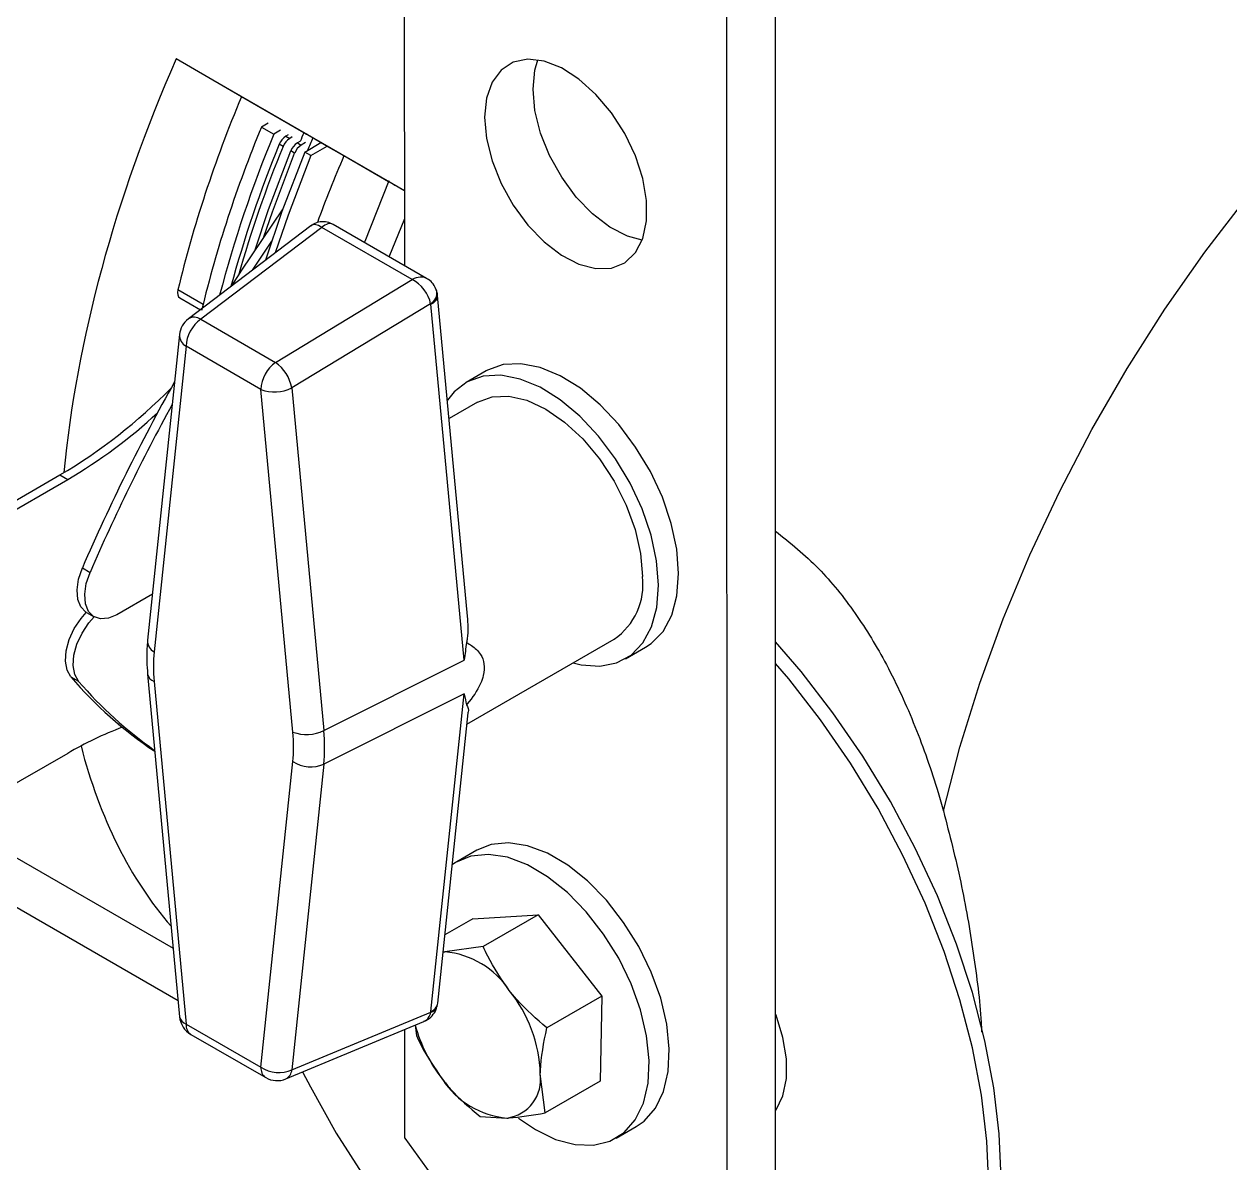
# Model space of a CAD drawing. Extents: x 12.3 to 108.7, y 1.1 to 80.4.
# Drawn here: x 73.336 to 76.643, y 7.109 to 10.232 of the extents above; entities that cross this region are included whole.
import ezdxf

# ---------------------------------------------------------------- set-up
doc = ezdxf.new("R2010")
doc.units = 0
doc.header["$MEASUREMENT"] = 0
doc.layers.add('OBJECT', color=7, linetype='CONTINUOUS')

msp = doc.modelspace()

# ---------------------------------------------------------------- linework, layer by layer
at = {"layer": 'OBJECT'}
for p, q in [((74.3794, 9.5692), (74.3788, 13.9973)), ((75.3966, 6.7431), (75.3956, 13.564)), ((75.2637, 6.6664), (75.2627, 13.4872)), ((74.3794, 9.7742), (73.7522, 10.1363)), ((73.9316, 10.0327), (73.7522, 10.1363)), ((74.1027, 9.9339), (73.9316, 10.0327)), ((74.005, 9.9603), (73.9864, 9.9496)), ((73.9864, 9.9496), (74.0204, 9.93)), ((74.0389, 9.9407), (74.0204, 9.93)), ((74.0602, 9.9284), (74.0534, 9.9246)), ((74.0534, 9.9246), (74.064, 9.9185)), ((74.0707, 9.9224), (74.064, 9.9185)), ((74.0459, 9.8963), (74.0353, 9.9024)), ((74.0919, 9.9101), (74.0852, 9.9062)), ((74.0852, 9.9062), (74.0957, 9.9001)), ((74.1072, 9.9068), (74.0957, 9.9001)), ((74.1051, 9.8811), (74.1497, 9.9068)), ((74.1221, 9.8713), (74.1666, 9.897)), ((74.2128, 9.8703), (74.1643, 9.8984)), ((74.0776, 9.878), (74.0671, 9.8841)), ((74.1221, 9.8713), (74.1051, 9.8811)), ((74.3351, 9.7997), (74.2125, 9.8706)), ((74.2125, 9.8706), (74.2129, 9.8703)), ((74.2128, 9.8703), (74.2129, 9.8703)), ((74.3364, 9.594), (74.3794, 9.6989)), ((74.1222, 9.6787), (73.7861, 9.4236)), ((74.1522, 9.6745), (73.82, 9.4224)), ((74.4001, 9.5315), (74.1522, 9.6745)), ((74.4395, 9.5345), (74.183, 9.6825)), ((73.9618, 9.5569), (74.0146, 9.6366)), ((74.0252, 9.304), (74.4001, 9.5315)), ((73.8264, 9.463), (73.7574, 9.5028)), ((73.7626, 9.481), (73.8189, 9.4485)), ((74.4506, 9.4651), (74.0698, 9.234)), ((74.5421, 8.4872), (74.4508, 9.4639)), ((74.552, 8.6078), (74.4698, 9.4877)), ((73.82, 9.4224), (74.0252, 9.304)), ((73.7617, 9.3803), (73.6741, 8.5419)), ((73.7797, 9.3483), (73.6921, 8.5099)), ((73.9849, 9.2298), (73.7797, 9.3483)), ((74.6027, 9.2807), (74.5476, 9.2489)), ((74.0727, 8.2902), (73.9849, 9.2298)), ((74.0698, 9.234), (74.1576, 8.2944)), ((74.5788, 9.1947), (74.5013, 9.15)), ((72.9202, 8.6988), (73.4339, 8.9953)), ((72.9388, 8.685), (73.4551, 8.9831)), ((73.4339, 8.9953), (73.4551, 8.9831)), ((73.4954, 8.7405), (73.5166, 8.7282)), ((73.6873, 8.6682), (73.5902, 8.6121)), ((73.5064, 8.6182), (73.5277, 8.6059)), ((74.5499, 8.3121), (74.9538, 8.5452)), ((74.985, 8.4911), (75.0402, 8.5229)), ((74.1576, 8.2944), (74.5421, 8.4872)), ((73.4636, 8.4416), (73.4848, 8.4294)), ((73.6741, 8.4489), (73.7619, 7.5093)), ((73.6921, 8.4292), (73.7799, 7.4896)), ((74.5422, 8.395), (74.1576, 8.2022)), ((74.4511, 7.5236), (74.5422, 8.395)), ((74.47, 7.5468), (74.5531, 8.3427)), ((73.4551, 8.2318), (72.8769, 7.8981)), ((73.9852, 7.3711), (74.0727, 8.2095)), ((74.1576, 8.2022), (74.0701, 7.3638)), ((73.1367, 8.048), (73.7443, 7.6972)), ((73.0195, 7.9804), (73.7577, 7.5543)), ((74.5773, 7.9663), (74.5221, 7.9344)), ((74.5662, 7.7784), (74.4896, 7.7342)), ((74.5662, 7.7784), (74.7451, 7.7887)), ((74.7451, 7.7887), (74.5947, 7.7019)), ((74.7451, 7.7887), (74.9197, 7.5658)), ((74.4847, 7.6872), (74.4895, 7.6876)), ((74.5947, 7.7019), (74.4895, 7.6876)), ((74.9197, 7.5658), (74.7693, 7.479)), ((74.9197, 7.5658), (74.9155, 7.3326)), ((74.0701, 7.3638), (74.4509, 7.5223)), ((75.3965, 7.2523), (75.3965, 7.517)), ((73.7799, 7.4896), (73.9852, 7.3711)), ((74.0534, 7.339), (74.4321, 7.4966)), ((74.3798, 7.1765), (74.3798, 7.4748)), ((74.4077, 7.4864), (74.4116, 7.4584)), ((73.7929, 7.461), (73.9981, 7.3425)), ((74.0983, 7.3577), (74.1003, 7.3565)), ((74.7651, 7.2458), (74.7514, 7.3533)), ((74.9155, 7.3326), (74.7651, 7.2458)), ((74.5862, 7.2355), (74.6598, 7.2315)), ((74.9596, 7.1766), (75.0147, 7.2085))]:
    msp.add_line(p, q, dxfattribs=at)
at = {"layer": 'OBJECT', "flags": 128}
for points in [[(75.8569, 8.0738), (75.9023, 8.2486), (75.9571, 8.4246), (76.0211, 8.6007), (76.0939, 8.776), (76.1751, 8.9495), (76.2643, 9.1202), (76.3609, 9.2873), (76.4644, 9.4497), (76.5743, 9.6066), (76.6899, 9.757), (76.8106, 9.9002), (76.9357, 10.0353), (77.0645, 10.1617), (77.1964, 10.2785), (77.3304, 10.3851), (77.466, 10.481), (77.6024, 10.5656)], [(74.5986, 9.9764), (74.6038, 9.9181), (74.6192, 9.8565), (74.644, 9.7945), (74.6771, 9.735), (74.717, 9.6808), (74.7618, 9.6344), (74.8093, 9.5979), (74.8574, 9.5732), (74.9038, 9.5613), (74.9463, 9.5628), (74.983, 9.5776), (75.0122, 9.6051), (75.0324, 9.6439), (75.0427, 9.6922), (75.0427, 9.7479), (75.0324, 9.8082), (75.0121, 9.8703), (74.983, 9.9314), (74.9463, 9.9886), (74.9037, 10.0392), (74.8573, 10.0809), (74.8092, 10.1117), (74.7617, 10.1301), (74.7169, 10.1353), (74.6771, 10.1271), (74.644, 10.1058), (74.6191, 10.0725), (74.6038, 10.0287), (74.5986, 9.9764)], [(74.7315, 10.0531), (74.7367, 10.1054), (74.745, 10.1335)], [(75.0306, 9.6389), (74.9903, 9.6499), (74.9422, 9.6747), (74.8947, 9.7111), (74.8499, 9.7575), (74.8101, 9.8117), (74.7769, 9.8712), (74.7521, 9.9332), (74.7367, 9.9948), (74.7315, 10.0531)], [(74.1643, 9.8984), (74.1173, 9.9255), (74.1101, 9.9296)], [(73.9694, 9.613), (74.006, 9.723), (74.0671, 9.8841)], [(73.9934, 9.6489), (74.0166, 9.7169), (74.0776, 9.878)], [(74.1051, 9.8811), (74.0424, 9.7178), (73.9979, 9.5844)], [(74.1221, 9.8713), (74.0594, 9.708), (74.0243, 9.6044)], [(74.2697, 9.6325), (74.2711, 9.6363), (74.3371, 9.8032)], [(73.905, 9.5138), (73.9327, 9.5571), (74.0442, 9.7227)], [(75.0402, 8.5229), (75.0556, 8.5332), (75.0879, 8.5665), (75.1117, 8.6107), (75.1262, 8.6642), (75.1308, 8.7253), (75.1255, 8.7921), (75.1104, 8.8625), (75.0861, 8.9341), (75.0532, 9.0046), (75.0129, 9.0719), (74.9664, 9.1337), (74.9153, 9.188), (74.8612, 9.2332), (74.8057, 9.2676), (74.7508, 9.2904), (74.6982, 9.3006), (74.6495, 9.298), (74.6063, 9.2827), (74.6027, 9.2807)], [(74.8411, 8.4801), (74.8636, 8.4747), (74.9145, 8.4708), (74.9606, 8.4798), (75.0005, 8.5013), (75.0328, 8.5347), (75.0566, 8.5788), (75.071, 8.6323), (75.0756, 8.6935), (75.0704, 8.7603), (75.0553, 8.8306), (75.0309, 8.9022), (74.9981, 8.9728), (74.9577, 9.04), (74.9113, 9.1018), (74.8602, 9.1562), (74.806, 9.2013), (74.7506, 9.2358), (74.6957, 9.2585), (74.643, 9.2688), (74.5943, 9.2662), (74.5512, 9.2509), (74.5149, 9.2233), (74.4966, 9.2007)], [(74.5788, 9.1947), (74.6189, 9.2096), (74.6648, 9.2114), (74.7145, 9.2002), (74.7662, 9.1762), (74.818, 9.1405), (74.8677, 9.0943), (74.9136, 9.0396), (74.9538, 8.9783), (74.9867, 8.9129), (75.0113, 8.8458), (75.0264, 8.7796), (75.0315, 8.7169)], [(73.5064, 8.6182), (73.505, 8.6191), (73.491, 8.6333), (73.4827, 8.6542), (73.4807, 8.6803), (73.485, 8.7098), (73.4954, 8.7405)], [(73.5902, 8.6121), (73.5666, 8.6022), (73.5448, 8.6004), (73.5262, 8.6068), (73.5122, 8.621), (73.5039, 8.6419), (73.5019, 8.6681), (73.5062, 8.6976), (73.5166, 8.7282)], [(73.4636, 8.4416), (73.4532, 8.4603), (73.4489, 8.4848), (73.451, 8.5133), (73.4593, 8.5439), (73.4732, 8.5741), (73.4918, 8.602), (73.5062, 8.6183)], [(73.4848, 8.4294), (73.4744, 8.4481), (73.4701, 8.4726), (73.4722, 8.5011), (73.4805, 8.5316), (73.4944, 8.5619), (73.513, 8.5897), (73.5274, 8.6061)], [(75.7045, 6.3798), (75.7115, 6.384), (75.7799, 6.4332), (75.8406, 6.4941), (75.8929, 6.5662), (75.9364, 6.6487), (75.9706, 6.7409), (75.9953, 6.8419), (76.0102, 6.9508), (76.0152, 7.0666), (76.0102, 7.1881), (75.9953, 7.3142), (75.9706, 7.4438), (75.9364, 7.5756), (75.8929, 7.7083), (75.8406, 7.8408), (75.7799, 7.9717), (75.7115, 8.0999), (75.636, 8.2241), (75.5541, 8.3432), (75.4665, 8.4561), (75.3964, 8.5374)], [(75.9813, 7.047), (75.9763, 7.1685), (75.9614, 7.2946), (75.9367, 7.4242), (75.9024, 7.556), (75.8589, 7.6887), (75.8066, 7.8212), (75.746, 7.9521), (75.6776, 8.0803), (75.6021, 8.2045), (75.5201, 8.3236), (75.4326, 8.4365), (75.3964, 8.4784)], [(75.0147, 7.2085), (75.0361, 7.2235), (75.0671, 7.2588), (75.0894, 7.3046), (75.1022, 7.3595), (75.1052, 7.4217), (75.0982, 7.4893), (75.0815, 7.56), (75.0557, 7.6316), (75.0215, 7.7018), (74.98, 7.7682), (74.9327, 7.8289), (74.8809, 7.8818), (74.8265, 7.9253), (74.771, 7.9579), (74.7163, 7.9785), (74.6642, 7.9866), (74.6164, 7.9819), (74.5773, 7.9663)], [(74.981, 7.1917), (75.0119, 7.2269), (75.0342, 7.2728), (75.047, 7.3277), (75.05, 7.3899), (75.043, 7.4575), (75.0264, 7.5282), (75.0005, 7.5997), (74.9663, 7.6699), (74.9249, 7.7364), (74.8775, 7.7971), (74.8258, 7.85), (74.7713, 7.8934), (74.7158, 7.926), (74.6612, 7.9467), (74.6091, 7.9548), (74.5612, 7.9501), (74.5191, 7.9327), (74.5097, 7.9264)], [(75.3965, 7.2528), (75.3979, 7.2542), (75.417, 7.2927), (75.4268, 7.34), (75.4268, 7.3942), (75.417, 7.4529), (75.3979, 7.5134), (75.3965, 7.5164)], [(74.1003, 7.3565), (74.1207, 7.3169), (74.1919, 7.1901), (74.27, 7.0677)], [(74.6911, 7.2316), (74.7381, 7.1999), (74.7934, 7.1731), (74.847, 7.1587), (74.8971, 7.157), (74.9423, 7.1681), (74.981, 7.1917)], [(74.3798, 7.1765), (74.4507, 7.0778), (74.5272, 6.9865), (74.6082, 6.9037), (74.6923, 6.8308), (74.7784, 6.7688), (74.8651, 6.7188), (74.9512, 6.6814), (75.0354, 6.6572), (75.1163, 6.6465), (75.1928, 6.6496), (75.2637, 6.6664)]]:
    msp.add_lwpolyline(points, dxfattribs=at)
at = {"layer": 'OBJECT'}
for centre, radius, start, end in [((77.1321, 8.6452), 3.4054, 157.4786, 166.3914), ((77.2227, 8.6061), 3.4652, 157.5389, 165.245), ((74.0781, 9.8859), 0.0458, 122.5831, 158.9182), ((77.248, 8.5918), 3.4697, 157.8075, 164.622), ((77.2724, 8.5807), 3.4845, 157.8165, 163.9761), ((74.0886, 9.8798), 0.0458, 122.5831, 158.9182), ((74.1099, 9.8676), 0.0458, 122.5831, 158.9182), ((74.1204, 9.8615), 0.0458, 122.5831, 158.9182), ((74.4346, 9.4943), 0.0333, 298.8173, 9.8943), ((74.4432, 9.4893), 0.0266, 286.6451, 356.5009), ((73.8021, 9.3964), 0.0316, 55.5051, 120.5707), ((73.8239, 9.3738), 0.0625, 127.2005, 174.0367), ((73.8766, 9.3435), 0.0971, 125.691, 177.2089), ((73.7972, 9.3791), 0.0355, 178.1651, 240.4527), ((74.0819, 9.2251), 0.0971, 125.6907, 177.2092), ((73.9586, 9.2123), 0.1133, 11.0512, 53.9932), ((72.6765, 10.277), 1.4888, 300.581, 315.51), ((78.5979, 6.5316), 5.5602, 150.7186, 156.5926), ((74.0224, 9.331), 0.1079, 249.6474, 296.0408), ((72.7265, 10.2231), 1.4383, 300.4357, 312.6643), ((78.614, 6.5218), 5.5545, 151.3046, 156.5943), ((74.8529, 8.6943), 0.18, 304.0878, 7.2376), ((73.7104, 8.5412), 0.0363, 178.9237, 239.6941), ((74.3186, 9.1744), 1.1261, 220.6012, 236.3018), ((73.7, 8.4545), 0.0265, 192.2504, 252.7077), ((74.3418, 9.1643), 1.129, 220.6143, 234.9577), ((73.9729, 7.3425), 1.0291, 110.9598, 120.21), ((74.1103, 8.3914), 0.1079, 249.6471, 296.0408), ((74.1219, 8.2835), 0.0888, 236.4067, 293.7546), ((74.4691, 7.4536), 0.2349, 32.9401, 85.0175), ((74.3721, 7.3416), 0.3795, 1.7722, 39.1901), ((74.4398, 7.5521), 0.0307, 291.6886, 349.9962), ((73.8241, 7.5151), 0.0625, 185.3407, 240.0112), ((73.7878, 7.5149), 0.0265, 192.2499, 252.7084), ((74.4473, 7.5442), 0.0221, 279.3357, 339.2678), ((73.8109, 7.4863), 0.0311, 174.0258, 234.6815), ((74.8096, 7.5952), 0.4157, 195.1275, 218.2456), ((74.0161, 7.3679), 0.0311, 174.0263, 234.6813), ((74.0343, 7.4451), 0.0888, 236.4065, 293.7546), ((74.0294, 7.3967), 0.0625, 240.0112, 292.5988), ((74.0402, 7.3659), 0.0299, 296.1023, 356.1436), ((74.6447, 7.3382), 0.1077, 278.064, 8.0532), ((74.6802, 7.4656), 0.2349, 212.9401, 265.0175)]:
    msp.add_arc(centre, radius, start, end, dxfattribs=at)
for centre, major_axis, ratio, start_param, end_param in [((75.2446, 9.816), (1.2756, 2.2484), 0.572321, 1.748845, 2.236424), ((75.2446, 9.816), (1.1004, 1.9396), 0.572321, 1.778295, 2.038934), ((75.4157, 9.7172), (1.1006, 1.9396), 0.572367, 1.778333, 1.790276), ((75.43, 9.7091), (1.0906, 1.9222), 0.572321, 1.780452, 1.797265), ((75.5605, 9.6336), (1.1446, 1.9141), 0.587369, 1.79162, 1.881749), ((74.156, 9.6259), (-0.0325, 0.0537), 0.48514, 5.47983, 6.333832), ((74.156, 9.6259), (0.0254, 0.0574), 0.506255, 6.228832, 7.10133), ((74.404, 9.4828), (0.0384, 0.0497), 0.6375, 0.087599, 0.958505), ((74.404, 9.4828), (-0.0386, 0.0495), 0.561489, 3.96625, 5.418189), ((73.7774, 9.507), (0.0148, 0.0261), 0.572321, 2.038934, 3.137305), ((74.4452, 9.461), (0.00344, 0.00667), 0.683067, 5.465377, 5.6715), ((74.0002, 8.2917), (-0.2198, 0.3789), 0.577379, 0.670011, 0.896349), ((73.7646, 8.4277), (-0.2198, 0.3789), 0.577379, 3.811604, 4.037941), ((73.8088, 8.4532), (-0.2476, 0.4349), 0.572309, 3.816547, 4.042885), ((75.2446, 9.816), (1.2756, 2.2484), 0.572321, 2.607641, 2.941499), ((74.4043, 7.5527), (-0.0308, 0.0546), 0.662604, 3.062281, 3.807122), ((74.4455, 7.5207), (0.00472, 0.00591), 0.543559, 5.373963, 5.580087)]:
    msp.add_ellipse(centre, major_axis=major_axis, ratio=ratio, start_param=start_param, end_param=end_param, dxfattribs=at)
for points, knots in [([(74.1027, 9.9339), (74.1043, 9.933), (74.1067, 9.9316), (74.1094, 9.9301), (74.1101, 9.9296)], [0, 0, 0, 0, 0.706165, 1, 1, 1, 1]), ([(74.3794, 9.7742), (74.3763, 9.776), (74.3674, 9.7811), (74.3526, 9.7896), (74.341, 9.7964), (74.3351, 9.7997)], [0, 0, 0, 0, 0.206382, 0.603191, 1, 1, 1, 1]), ([(74.1829, 9.6823), (74.1777, 9.6848), (74.1666, 9.6902), (74.1473, 9.6903), (74.1316, 9.6857), (74.1245, 9.6799), (74.1223, 9.6781)], [0, 0, 0, 0, 0.2632544, 0.5713875, 0.8727139, 1, 1, 1, 1]), ([(74.4674, 9.4999), (74.4645, 9.5066), (74.4593, 9.5185), (74.4482, 9.5296), (74.4411, 9.5331), (74.4391, 9.5341)], [0, 0, 0, 0, 0.476287, 0.856184, 1, 1, 1, 1]), ([(74.4698, 9.4877), (74.4697, 9.4887), (74.4692, 9.4928), (74.4682, 9.4968), (74.4674, 9.4999)], [0, 0, 0, 0, 0.238073, 1, 1, 1, 1]), ([(75.3963, 8.8415), (75.4369, 8.809), (75.5164, 8.7451), (75.6169, 8.6185), (75.7057, 8.4733), (75.7813, 8.3073), (75.8294, 8.1697), (75.8521, 8.0907), (75.8569, 8.0738)], [0, 0, 0, 0, 0.188105, 0.369288, 0.550554, 0.748353, 0.946183, 1, 1, 1, 1]), ([(74.5506, 8.6078), (74.5525, 8.5874), (74.5548, 8.5633), (74.5496, 8.5397), (74.5488, 8.536)], [0, 0, 0, 0, 0.8438522, 1, 1, 1, 1]), ([(73.6741, 8.5419), (73.6734, 8.5344), (73.6707, 8.5046), (73.6726, 8.4727), (73.6741, 8.4489)], [0, 0, 0, 0, 0.2513714, 1, 1, 1, 1]), ([(74.5488, 8.536), (74.5469, 8.5199), (74.545, 8.5035), (74.5422, 8.4875), (74.5421, 8.4872)], [0, 0, 0, 0, 0.982724, 1, 1, 1, 1]), ([(74.5488, 8.536), (74.5584, 8.5303), (74.5733, 8.5215), (74.5897, 8.5013), (74.5989, 8.4779), (74.5971, 8.4491), (74.5837, 8.411), (74.5649, 8.3839), (74.5496, 8.3658), (74.5488, 8.365)], [0, 0, 0, 0, 0.190457, 0.293194, 0.446601, 0.600717, 0.707922, 0.98553, 1, 1, 1, 1]), ([(74.5422, 8.395), (74.5422, 8.3948), (74.545, 8.3844), (74.5469, 8.3746), (74.5488, 8.365)], [0, 0, 0, 0, 0.017276, 1, 1, 1, 1]), ([(74.5488, 8.365), (74.5524, 8.3583), (74.5565, 8.3509), (74.5526, 8.3433), (74.5522, 8.3426)], [0, 0, 0, 0, 0.895719, 1, 1, 1, 1]), ([(75.8569, 8.0738), (75.8738, 8.0088), (75.9074, 7.8787), (75.9402, 7.6832), (75.9584, 7.5438), (75.9615, 7.476), (75.9619, 7.4669)], [0, 0, 0, 0, 0.316539, 0.632962, 0.950451, 1, 1, 1, 1]), ([(74.6662, 7.5814), (74.6449, 7.6123), (74.6179, 7.6515), (74.5987, 7.6931), (74.5947, 7.7019)], [0, 0, 0, 0, 0.788999, 1, 1, 1, 1]), ([(74.7693, 7.479), (74.7407, 7.5035), (74.7035, 7.5354), (74.6733, 7.5727), (74.6662, 7.5814)], [0, 0, 0, 0, 0.768151, 1, 1, 1, 1]), ([(74.468, 7.5363), (74.4682, 7.5371), (74.4691, 7.5406), (74.4696, 7.5441), (74.47, 7.5468)], [0, 0, 0, 0, 0.233907, 1, 1, 1, 1]), ([(74.4314, 7.4972), (74.4335, 7.4978), (74.4425, 7.5004), (74.4552, 7.5116), (74.4645, 7.5253), (74.4673, 7.5342), (74.468, 7.5363)], [0, 0, 0, 0, 0.119286, 0.498358, 0.876203, 1, 1, 1, 1]), ([(74.7514, 7.3533), (74.7515, 7.3561), (74.7524, 7.3956), (74.7612, 7.4388), (74.7693, 7.479)], [0, 0, 0, 0, 0.070214, 1, 1, 1, 1]), ([(74.4116, 7.4584), (74.4156, 7.4496), (74.4347, 7.4079), (74.4618, 7.3687), (74.4831, 7.3378)], [0, 0, 0, 0, 0.211, 1, 1, 1, 1]), ([(74.4831, 7.3378), (74.4901, 7.3292), (74.5204, 7.2919), (74.5576, 7.26), (74.5862, 7.2355)], [0, 0, 0, 0, 0.23185, 1, 1, 1, 1]), ([(74.6598, 7.2315), (74.662, 7.2317), (74.6924, 7.2335), (74.7301, 7.2399), (74.7651, 7.2458)], [0, 0, 0, 0, 0.0702134, 1, 1, 1, 1])]:
    msp.add_open_spline(points, degree=3, knots=knots, dxfattribs=at)

doc.saveas('drawing.dxf')
